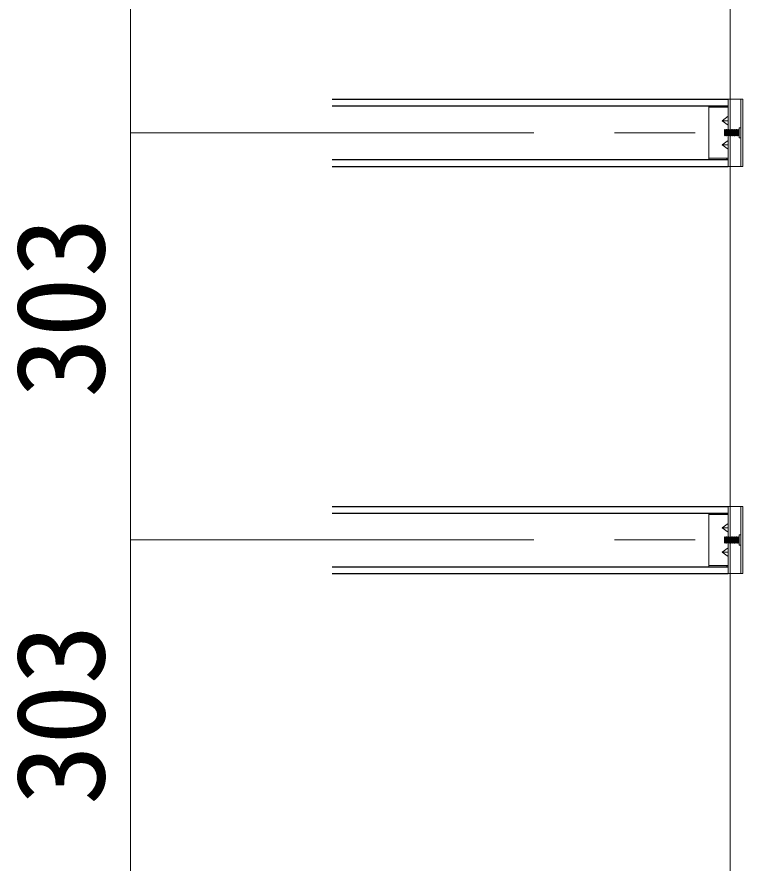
# Model space of a CAD drawing. Units: millimetres on the paper, enlarged 40 times, with parts at other scales. Extents: x -7800 to 7800, y -5578 to 5491.
# Drawn here: x 1536.2 to 1896.2, y 874.9 to 1294.7 of the extents above; entities that cross this region are included whole.
import ezdxf
from ezdxf.enums import TextEntityAlignment as Align

# ---------------------------------------------------------------- set-up
doc = ezdxf.new("R2010")
doc.units = ezdxf.units.MM
doc.header["$LTSCALE"] = 40
doc.linetypes.add('CHAIN1', pattern=[8, 5, -1, 1, -1])
doc.linetypes.add('DASHED1', pattern=[1.8, 1.2, -0.6])
for name, color, linetype, lineweight in [('5-0_中心線', 4, 'CHAIN1', 9), ('5-2_野縁受け', 3, 'Continuous', 18), ('5-3_野縁', 2, 'Continuous', 25), ('5-5_寸法', 7, 'Continuous', 9), ('5-A_クリップ', 7, 'Continuous', 18), ('5-B_ビス', 3, 'Continuous', 18)]:
    doc.layers.add(name, color=color, linetype=linetype, lineweight=lineweight)
doc.styles.add('ＭＳ ゴシック', font='')
doc.styles.get('ＭＳ ゴシック').set_extended_font_data('MS Gothic')

msp = doc.modelspace()

# ---------------------------------------------------------------- linework, layer by layer
at = {"layer": '5-0_中心線'}
for p, q in [((1592.52, 1237.21), (3286.52, 1237.21)), ((1592.52, 1035.21), (3286.52, 1035.21))]:
    msp.add_line(p, q, dxfattribs=at)
at = {"layer": '5-2_野縁受け'}
for p, q in [((1889.85, 1253.87), (1889.85, 1328.21)), ((1889.85, 1051.87), (1889.85, 1220.54)), ((1889.85, 849.87), (1889.85, 1018.54))]:
    msp.add_line(p, q, dxfattribs=at)
at = {"layer": '5-3_野縁'}
for p, q in [((1692.52, 1253.87), (1888.78, 1253.87)), ((1692.52, 1250.54), (1888.78, 1250.54)), ((1692.52, 1223.87), (1888.78, 1223.87)), ((1692.52, 1220.54), (1888.78, 1220.54)), ((1692.52, 1051.87), (1888.78, 1051.87)), ((1692.52, 1048.54), (1888.78, 1048.54)), ((1692.52, 1021.87), (1888.78, 1021.87)), ((1692.52, 1018.54), (1888.78, 1018.54))]:
    msp.add_line(p, q, dxfattribs=at)
at = {"layer": '5-5_寸法', "color": 4}
for p, q in [((1592.52, 1237.21), (1592.52, 1439.21)), ((1592.52, 1035.21), (1592.52, 1237.21)), ((1592.52, 833.21), (1592.52, 1035.21))]:
    msp.add_line(p, q, dxfattribs=at)
at = {"layer": '5-A_クリップ'}
for p, q in [((1888.78, 1253.87), (1896.12, 1253.87)), ((1888.78, 1253.87), (1888.78, 1238.61)), ((1895.05, 1220.54), (1895.05, 1253.87)), ((1896.12, 1220.54), (1896.12, 1253.87)), ((1879.18, 1250.54), (1879.18, 1237.21)), ((1879.18, 1249.87), (1888.12, 1249.87)), ((1888.12, 1250.54), (1888.12, 1249.87)), ((1888.12, 1249.87), (1888.78, 1249.87)), ((1885.8, 1243.21), (1888.78, 1245.37)), ((1885.8, 1243.21), (1888.78, 1241.04)), ((1885.8, 1243.21), (1888.78, 1243.21)), ((1894.25, 1239.74), (1895.05, 1239.74)), ((1894.25, 1234.67), (1894.25, 1239.74)), ((1879.18, 1223.87), (1879.18, 1237.21)), ((1888.78, 1220.54), (1888.78, 1235.81)), ((1894.25, 1234.67), (1895.05, 1234.67)), ((1885.8, 1231.21), (1888.78, 1233.37)), ((1885.8, 1231.21), (1888.78, 1229.04)), ((1885.8, 1231.21), (1888.78, 1231.21)), ((1879.18, 1224.54), (1888.12, 1224.54)), ((1888.12, 1224.54), (1888.78, 1224.54)), ((1888.12, 1223.87), (1888.12, 1224.54)), ((1888.78, 1220.54), (1896.12, 1220.54)), ((1888.78, 1051.87), (1896.12, 1051.87)), ((1888.78, 1051.87), (1888.78, 1036.61)), ((1895.05, 1018.54), (1895.05, 1051.87)), ((1896.12, 1018.54), (1896.12, 1051.87)), ((1879.18, 1048.54), (1879.18, 1035.21)), ((1879.18, 1047.87), (1888.12, 1047.87)), ((1888.12, 1048.54), (1888.12, 1047.87)), ((1888.12, 1047.87), (1888.78, 1047.87)), ((1885.8, 1041.21), (1888.78, 1043.37)), ((1885.8, 1041.21), (1888.78, 1039.04)), ((1885.8, 1041.21), (1888.78, 1041.21)), ((1894.25, 1037.74), (1895.05, 1037.74)), ((1894.25, 1032.67), (1894.25, 1037.74)), ((1879.18, 1021.87), (1879.18, 1035.21)), ((1888.78, 1018.54), (1888.78, 1033.81)), ((1894.25, 1032.67), (1895.05, 1032.67)), ((1885.8, 1029.21), (1888.78, 1031.37)), ((1885.8, 1029.21), (1888.78, 1027.04)), ((1885.8, 1029.21), (1888.78, 1029.21)), ((1879.18, 1022.54), (1888.12, 1022.54)), ((1888.12, 1022.54), (1888.78, 1022.54)), ((1888.12, 1021.87), (1888.12, 1022.54)), ((1888.78, 1018.54), (1896.12, 1018.54))]:
    msp.add_line(p, q, dxfattribs=at)
at = {"layer": '5-A_クリップ', "linetype": 'DASHED1'}
for p, q in [((1889.85, 1253.87), (1889.85, 1238.61)), ((1889.85, 1235.67), (1889.85, 1220.54)), ((1889.85, 1051.87), (1889.85, 1036.61)), ((1889.85, 1033.67), (1889.85, 1018.54))]:
    msp.add_line(p, q, dxfattribs=at)
at = {"layer": '5-B_ビス'}
for p, q in [((1886.98, 1238.61), (1887.18, 1238.81)), ((1886.98, 1238.61), (1887.18, 1235.81)), ((1886.98, 1238.61), (1886.98, 1235.81)), ((1887.18, 1238.81), (1887.38, 1238.61)), ((1887.38, 1238.61), (1887.58, 1235.81)), ((1887.58, 1238.61), (1887.78, 1235.81)), ((1887.98, 1238.61), (1888.18, 1235.81)), ((1888.18, 1238.61), (1888.38, 1235.81)), ((1888.58, 1238.61), (1888.78, 1235.81)), ((1888.78, 1238.61), (1888.98, 1235.81)), ((1889.18, 1238.61), (1889.38, 1235.81)), ((1889.18, 1238.61), (1889.38, 1238.61)), ((1889.38, 1238.61), (1889.58, 1238.81)), ((1889.38, 1238.61), (1889.58, 1235.81)), ((1889.58, 1238.81), (1889.78, 1238.61)), ((1889.78, 1238.61), (1889.98, 1235.81)), ((1889.98, 1238.61), (1890.18, 1235.81)), ((1890.38, 1238.61), (1890.58, 1235.81)), ((1890.58, 1238.61), (1890.78, 1235.81)), ((1890.98, 1238.61), (1891.18, 1235.81)), ((1891.18, 1238.61), (1891.38, 1235.81)), ((1891.58, 1238.61), (1891.78, 1235.81)), ((1891.78, 1238.61), (1891.98, 1235.81)), ((1892.18, 1238.61), (1892.38, 1235.81)), ((1892.38, 1238.61), (1892.58, 1235.81)), ((1892.78, 1238.61), (1892.98, 1235.81)), ((1892.98, 1238.61), (1893.18, 1235.81)), ((1893.38, 1238.61), (1893.58, 1235.81)), ((1893.38, 1238.61), (1893.58, 1238.61)), ((1893.58, 1238.61), (1893.78, 1238.81)), ((1893.58, 1238.61), (1893.78, 1235.81)), ((1893.78, 1238.81), (1893.98, 1238.61)), ((1893.98, 1238.61), (1894.18, 1235.81)), ((1893.98, 1238.61), (1894.18, 1238.61)), ((1894.18, 1238.61), (1894.25, 1238.67)), ((1894.18, 1238.61), (1894.25, 1237.67)), ((1887.18, 1235.81), (1886.98, 1235.81)), ((1887.18, 1235.81), (1887.38, 1235.61)), ((1887.38, 1235.61), (1887.58, 1235.81)), ((1893.58, 1235.81), (1893.78, 1235.81)), ((1894.18, 1235.81), (1894.25, 1235.81)), ((1886.98, 1036.61), (1887.18, 1036.81)), ((1886.98, 1036.61), (1887.18, 1033.81)), ((1886.98, 1036.61), (1886.98, 1033.81)), ((1887.18, 1033.81), (1886.98, 1033.81)), ((1887.18, 1036.81), (1887.38, 1036.61)), ((1887.18, 1033.81), (1887.38, 1033.61)), ((1887.38, 1036.61), (1887.58, 1033.81)), ((1887.38, 1033.61), (1887.58, 1033.81)), ((1887.58, 1036.61), (1887.78, 1033.81)), ((1887.98, 1036.61), (1888.18, 1033.81)), ((1888.18, 1036.61), (1888.38, 1033.81)), ((1888.58, 1036.61), (1888.78, 1033.81)), ((1888.78, 1036.61), (1888.98, 1033.81)), ((1889.18, 1036.61), (1889.38, 1033.81)), ((1889.18, 1036.61), (1889.38, 1036.61)), ((1889.38, 1036.61), (1889.58, 1036.81)), ((1889.38, 1036.61), (1889.58, 1033.81)), ((1889.58, 1036.81), (1889.78, 1036.61)), ((1889.78, 1036.61), (1889.98, 1033.81)), ((1889.98, 1036.61), (1890.18, 1033.81)), ((1890.38, 1036.61), (1890.58, 1033.81)), ((1890.58, 1036.61), (1890.78, 1033.81)), ((1890.98, 1036.61), (1891.18, 1033.81)), ((1891.18, 1036.61), (1891.38, 1033.81)), ((1891.58, 1036.61), (1891.78, 1033.81)), ((1891.78, 1036.61), (1891.98, 1033.81)), ((1892.18, 1036.61), (1892.38, 1033.81)), ((1892.38, 1036.61), (1892.58, 1033.81)), ((1892.78, 1036.61), (1892.98, 1033.81)), ((1892.98, 1036.61), (1893.18, 1033.81)), ((1893.38, 1036.61), (1893.58, 1033.81)), ((1893.38, 1036.61), (1893.58, 1036.61)), ((1893.58, 1036.61), (1893.78, 1036.81)), ((1893.58, 1036.61), (1893.78, 1033.81)), ((1893.58, 1033.81), (1893.78, 1033.81)), ((1893.78, 1036.81), (1893.98, 1036.61)), ((1893.98, 1036.61), (1894.18, 1033.81)), ((1893.98, 1036.61), (1894.18, 1036.61)), ((1894.18, 1036.61), (1894.25, 1036.67)), ((1894.18, 1036.61), (1894.25, 1035.67)), ((1894.18, 1033.81), (1894.25, 1033.81))]:
    msp.add_line(p, q, dxfattribs=at)
for points in [[(1887.38, 1238.61), (1887.58, 1238.61), (1887.78, 1238.81), (1887.98, 1238.61)], [(1887.98, 1238.61), (1888.18, 1238.61), (1888.38, 1238.81), (1888.58, 1238.61)], [(1888.58, 1238.61), (1888.78, 1238.61), (1888.98, 1238.81), (1889.18, 1238.61)], [(1889.78, 1238.61), (1889.98, 1238.61), (1890.18, 1238.81), (1890.38, 1238.61)], [(1890.38, 1238.61), (1890.58, 1238.61), (1890.78, 1238.81), (1890.98, 1238.61)], [(1890.98, 1238.61), (1891.18, 1238.61), (1891.38, 1238.81), (1891.58, 1238.61)], [(1891.58, 1238.61), (1891.78, 1238.61), (1891.98, 1238.81), (1892.18, 1238.61)], [(1892.18, 1238.61), (1892.38, 1238.61), (1892.58, 1238.81), (1892.78, 1238.61)], [(1892.78, 1238.61), (1892.98, 1238.61), (1893.18, 1238.81), (1893.38, 1238.61)], [(1887.58, 1235.81), (1887.78, 1235.81), (1887.98, 1235.61), (1888.18, 1235.81)], [(1888.18, 1235.81), (1888.38, 1235.81), (1888.58, 1235.61), (1888.78, 1235.81)], [(1888.78, 1235.81), (1888.98, 1235.81), (1889.18, 1235.61)], [(1889.18, 1235.61), (1889.38, 1235.81), (1889.58, 1235.81)], [(1889.58, 1235.81), (1889.78, 1235.61), (1889.98, 1235.81)], [(1889.98, 1235.81), (1890.18, 1235.81), (1890.38, 1235.61), (1890.58, 1235.81)], [(1890.58, 1235.81), (1890.78, 1235.81), (1890.98, 1235.61), (1891.18, 1235.81)], [(1891.18, 1235.81), (1891.38, 1235.81), (1891.58, 1235.61), (1891.78, 1235.81)], [(1891.78, 1235.81), (1891.98, 1235.81), (1892.18, 1235.61), (1892.38, 1235.81)], [(1892.38, 1235.81), (1892.58, 1235.81), (1892.78, 1235.61), (1892.98, 1235.81)], [(1892.98, 1235.81), (1893.18, 1235.81), (1893.38, 1235.61), (1893.58, 1235.81)], [(1893.78, 1235.81), (1893.98, 1235.61), (1894.18, 1235.81)], [(1887.38, 1036.61), (1887.58, 1036.61), (1887.78, 1036.81), (1887.98, 1036.61)], [(1887.58, 1033.81), (1887.78, 1033.81), (1887.98, 1033.61), (1888.18, 1033.81)], [(1887.98, 1036.61), (1888.18, 1036.61), (1888.38, 1036.81), (1888.58, 1036.61)], [(1888.18, 1033.81), (1888.38, 1033.81), (1888.58, 1033.61), (1888.78, 1033.81)], [(1888.58, 1036.61), (1888.78, 1036.61), (1888.98, 1036.81), (1889.18, 1036.61)], [(1888.78, 1033.81), (1888.98, 1033.81), (1889.18, 1033.61)], [(1889.18, 1033.61), (1889.38, 1033.81), (1889.58, 1033.81)], [(1889.58, 1033.81), (1889.78, 1033.61), (1889.98, 1033.81)], [(1889.78, 1036.61), (1889.98, 1036.61), (1890.18, 1036.81), (1890.38, 1036.61)], [(1889.98, 1033.81), (1890.18, 1033.81), (1890.38, 1033.61), (1890.58, 1033.81)], [(1890.38, 1036.61), (1890.58, 1036.61), (1890.78, 1036.81), (1890.98, 1036.61)], [(1890.58, 1033.81), (1890.78, 1033.81), (1890.98, 1033.61), (1891.18, 1033.81)], [(1890.98, 1036.61), (1891.18, 1036.61), (1891.38, 1036.81), (1891.58, 1036.61)], [(1891.18, 1033.81), (1891.38, 1033.81), (1891.58, 1033.61), (1891.78, 1033.81)], [(1891.58, 1036.61), (1891.78, 1036.61), (1891.98, 1036.81), (1892.18, 1036.61)], [(1891.78, 1033.81), (1891.98, 1033.81), (1892.18, 1033.61), (1892.38, 1033.81)], [(1892.18, 1036.61), (1892.38, 1036.61), (1892.58, 1036.81), (1892.78, 1036.61)], [(1892.38, 1033.81), (1892.58, 1033.81), (1892.78, 1033.61), (1892.98, 1033.81)], [(1892.78, 1036.61), (1892.98, 1036.61), (1893.18, 1036.81), (1893.38, 1036.61)], [(1892.98, 1033.81), (1893.18, 1033.81), (1893.38, 1033.61), (1893.58, 1033.81)], [(1893.78, 1033.81), (1893.98, 1033.61), (1894.18, 1033.81)]]:
    msp.add_lwpolyline(points, dxfattribs=at)

# ---------------------------------------------------------------- texts
at = {"layer": '5-5_寸法', "style": 'ＭＳ ゴシック'}
for p in [(1592.85, 1105.71), (1592.85, 903.71)]:
    msp.add_text('303', height=43.99, rotation=90, dxfattribs=at).set_placement(p, align=Align.BOTTOM_LEFT)

doc.saveas('drawing.dxf')
